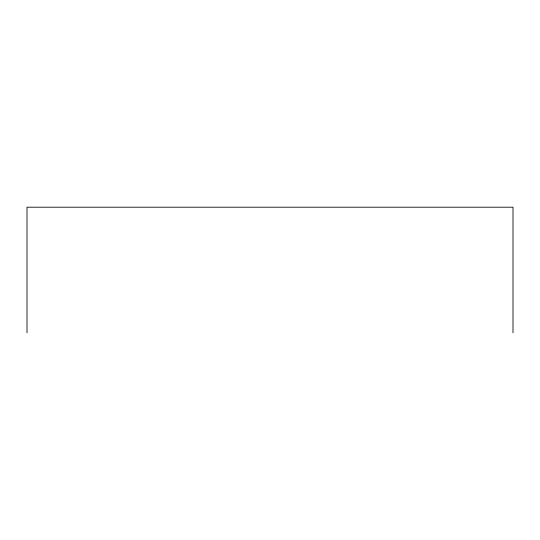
<?xml version="1.0" encoding="UTF-8"?>
<svg xmlns="http://www.w3.org/2000/svg" width="540" height="540" viewBox="0 0 540 540"><rect width="100%" height="100%" fill="white"/><g stroke="black" fill="none" stroke-linecap="round" stroke-linejoin="round"><path stroke-width="0.81" d="M513 332.802L513 207.198L27 207.198L27 332.802"/></g></svg>
